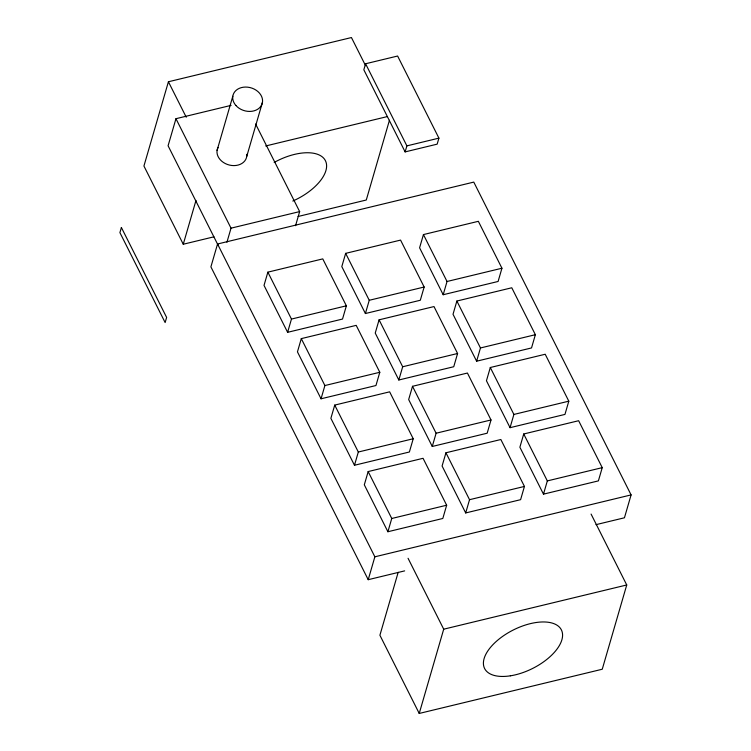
<?xml version="1.0" encoding="UTF-8"?>
<svg xmlns="http://www.w3.org/2000/svg" width="751" height="751" viewBox="0 0 751 751"><rect width="100%" height="100%" fill="white"/><g stroke="black" fill="none" stroke-linecap="round" stroke-linejoin="round"><path stroke-width="1.13" d="M365.596 65.703L351.44 37.55L168.412 81.765L143.929 166.027L183.263 244.235L213.951 236.818M231.092 105.375L175.959 118.696L168.083 145.778L217.903 244.835M183.263 244.235L195.992 200.414M217.067 150.425L232.801 96.25M595.984 524.658L624.447 517.786L631.093 494.909L473.778 182.099L217.546 244L210.9 266.868L368.215 579.688L404.658 570.882M246.741 156.405L262.484 102.239M226.924 242.263L231.017 228.173L175.959 118.696M267.863 272.153L264.023 285.399L287.614 332.317L342.522 319.053L346.371 305.807L322.77 258.888L267.863 272.153L291.463 319.072L287.614 332.317M295.556 225.685L299.649 211.594L255.603 124.009M365.587 63.76L363.831 69.787L405.127 151.899L437.157 144.154L438.913 138.137L397.617 56.025L365.587 63.76L406.882 145.872L405.127 151.899M301.292 338.626L297.452 351.872L321.043 398.79L375.951 385.526L379.799 372.28L356.199 325.361L301.292 338.626L324.892 385.545L321.043 398.79M345.657 253.359L341.808 266.605L365.399 313.524L420.307 300.259L424.155 287.023L400.565 240.095L345.657 253.359L369.248 300.287L365.399 313.524M389.459 120.244L366.281 200.019L298.072 216.495M334.73 405.099L330.881 418.335L354.472 465.263L409.379 451.999L413.228 438.753L389.638 391.834L334.73 405.099L358.321 452.018L354.472 465.263M379.086 319.832L375.237 333.078L398.828 379.997L453.745 366.732L457.584 353.496L433.994 306.568L379.086 319.832L402.677 366.76L398.828 379.997M423.442 234.575L419.593 247.811L443.193 294.73L498.101 281.465L501.94 268.229L478.349 221.31L423.442 234.575L447.033 281.494L443.193 294.73M368.159 471.572L364.31 484.808L387.901 531.736L442.818 518.472L446.657 505.226L423.066 458.307L368.159 471.572L391.75 518.49L387.901 531.736M412.515 386.305L408.666 399.551L432.266 446.469L487.174 433.205L491.013 419.969L467.422 373.04L412.515 386.305L436.106 433.224L432.266 446.469M368.215 579.688L374.862 556.81L217.546 244M456.871 301.038L453.022 314.284L476.622 361.203L531.53 347.938L535.369 334.702L511.778 287.774L456.871 301.038L480.462 347.966L476.622 361.203M398.18 572.328L379.903 635.243L419.227 713.45L602.255 669.235L626.738 584.973L591.084 514.069M445.944 452.778L442.095 466.024L465.695 512.942L520.603 499.678L524.442 486.432L500.851 439.513L445.944 452.778L469.535 499.697L465.695 512.942M490.3 367.511L486.451 380.757L510.051 427.676L564.959 414.411L568.807 401.175L545.207 354.247L490.3 367.511L513.891 414.439L510.051 427.676M419.227 713.45L443.71 629.188L408.056 558.284M523.729 433.984L519.88 447.23L543.48 494.149L598.387 480.884L602.236 467.648L578.636 420.72L523.729 433.984L547.329 480.912L543.48 494.149M265.713 145.966L387.356 116.574M406.882 145.872L438.913 138.137M231.017 228.173L299.649 211.594M291.463 319.072L346.371 305.807M369.248 300.287L424.155 287.023M447.033 281.494L501.94 268.229M324.892 385.545L379.799 372.28M402.677 366.76L457.584 353.496M480.462 347.966L535.369 334.702M358.321 452.018L413.228 438.753M436.106 433.224L491.013 419.969M513.891 414.439L568.807 401.175M391.75 518.49L446.657 505.226M469.535 499.697L524.442 486.432M547.329 480.912L602.236 467.648M374.862 556.81L631.093 494.909M443.71 629.188L626.738 584.973M168.412 81.765L186.239 117.212M246.826 154.312A15.17 11.903 16.2 0 1 229.506 165.089A15.17 11.903 16.2 0 1 218.025 147.468M274.19 162.432A42.976 21.526 -26.7 0 1 325.493 160.845A42.976 21.526 -26.7 0 1 292.806 201.052M121.39 227.506L119.907 232.622L165.136 322.555L166.619 317.438L121.39 227.506M235.908 105.487A15.17 11.903 16.2 0 0 261.517 105.196A15.17 11.903 16.2 0 0 245.493 87.06A15.17 11.903 16.2 0 0 235.908 105.487M510.351 675.825A42.976 21.526 -26.7 0 0 561.804 630.84A42.976 21.526 -26.7 0 0 496.805 640.96A42.976 21.526 -26.7 0 0 510.351 675.825"/></g></svg>
